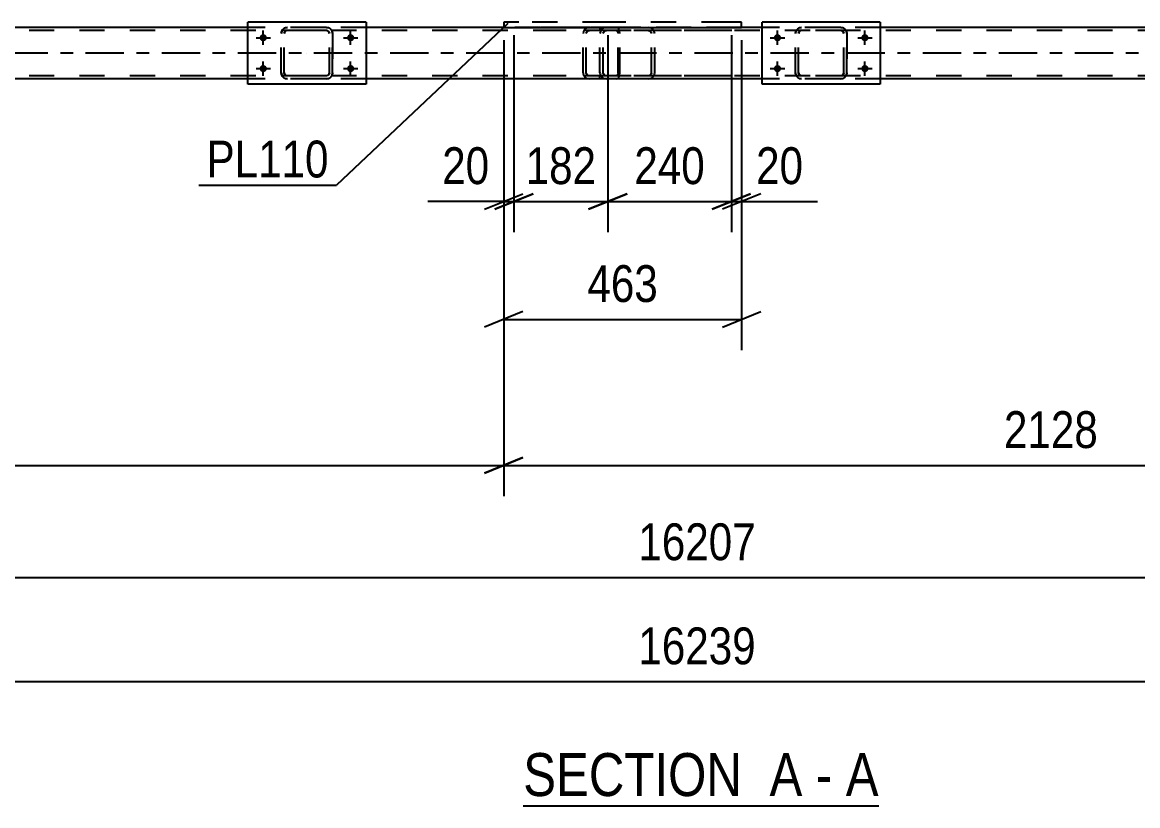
# Model space of a CAD drawing. Header units: millimetres. Extents: x -777 to 412, y -850 to -9.
# Drawn here: x -439.6 to -352.8, y -178.7 to -117.8 of the extents above; entities that cross this region are included whole.
import ezdxf

# ---------------------------------------------------------------- set-up
doc = ezdxf.new("R2010")
doc.units = ezdxf.units.MM
doc.linetypes.add('DXK_LINE_DOT2', pattern=[3.9198, 1.9599, -1.9599])
doc.linetypes.add('DXK_LINE_DOT3', pattern=[5.9187, 2.979, -0.9799, 0.9799, -0.9799])
doc.styles.add('Arial Narrow', font='ARIALN.TTF', dxfattribs={"height": 0.2})

# ---------------------------------------------------------------- blocks, each defined once
blk = doc.blocks.new('Unknown-570390744-12 - 2615')
at = {"color": 6, "linetype": 'Continuous'}
blk.add_line((-400.643, -178.721), (-372.996, -178.721), dxfattribs=at)
at = {"color": 0, "linetype": 'Continuous'}
for points in [[(-382.534, -177.971), (-382.534, -174.471), (-400.643, -174.471), (-400.643, -177.971)], [(-378.928, -177.971), (-378.928, -174.471), (-381.484, -174.471), (-381.484, -177.971)], [(-376.603, -177.971), (-376.603, -174.471), (-377.878, -174.471), (-377.878, -177.971)], [(-372.996, -177.971), (-372.996, -174.471), (-375.553, -174.471), (-375.553, -177.971)]]:
    blk.add_wipeout(points, dxfattribs=at)
at = {"color": 7, "linetype": 'Continuous', "style": 'Arial Narrow'}
for s, height, p in [('SECTION ', 3.3405, (-400.643, -177.971)), ('A', 3.34, (-381.484, -177.971)), ('A', 3.34, (-375.553, -177.971)), ('-', 3.34, (-377.878, -177.971))]:
    blk.add_text(s, height=height, dxfattribs=at).set_placement(p)
blk = doc.blocks.new('Part-570390744-2745 - 2615')
at = {"color": 7, "linetype": 'DXK_LINE_DOT2'}
for p, q in [((-393.396, -118.182), (-401.06, -118.182)), ((-393.396, -118.422), (-401.06, -118.422)), ((-395.954, -118.492), (-395.99, -118.662)), ((-395.99, -121.702), (-395.99, -118.662)), ((-395.951, -118.478), (-395.954, -118.492)), ((-395.738, -118.662), (-395.719, -118.57)), ((-395.738, -121.702), (-395.738, -118.662)), ((-395.719, -118.57), (-395.665, -118.492)), ((-395.487, -118.182), (-395.679, -118.218)), ((-395.665, -118.492), (-395.583, -118.44)), ((-395.583, -118.44), (-395.487, -118.422)), ((-394.672, -118.182), (-394.672, -118.422)), ((-393.292, -118.218), (-393.396, -118.182)), ((-393.396, -118.422), (-393.344, -118.44)), ((-393.344, -118.44), (-393.3, -118.492)), ((-393.3, -118.492), (-393.271, -118.57)), ((-393.204, -118.322), (-393.292, -118.218)), ((-393.271, -118.57), (-393.26, -118.662)), ((-393.26, -121.702), (-393.26, -118.662)), ((-393.145, -118.478), (-393.204, -118.322)), ((-393.125, -118.662), (-393.145, -118.478)), ((-393.125, -121.702), (-393.125, -118.662)), ((-393.396, -121.942), (-401.06, -121.942)), ((-393.396, -122.182), (-401.06, -122.182)), ((-395.99, -121.702), (-395.971, -121.793)), ((-395.971, -121.793), (-395.951, -121.885)), ((-395.719, -121.793), (-395.738, -121.702)), ((-395.665, -121.871), (-395.719, -121.793)), ((-395.679, -122.145), (-395.487, -122.182)), ((-395.583, -121.923), (-395.665, -121.871)), ((-395.487, -121.942), (-395.583, -121.923)), ((-394.672, -122.182), (-394.672, -121.942)), ((-393.344, -121.923), (-393.396, -121.942)), ((-393.396, -122.182), (-393.292, -122.145)), ((-393.3, -121.871), (-393.344, -121.923)), ((-393.271, -121.793), (-393.3, -121.871)), ((-393.292, -122.145), (-393.204, -122.041)), ((-393.26, -121.702), (-393.271, -121.793)), ((-393.204, -122.041), (-393.145, -121.885)), ((-393.145, -121.885), (-393.125, -121.702))]:
    blk.add_line(p, q, dxfattribs=at)
for centre, start, end in [((-395.502, -118.677), 111.1941, 156.15059), ((-395.502, -121.686), 203.84941, 248.8059)]:
    blk.add_arc(centre, 0.492, start, end, dxfattribs=at)
blk = doc.blocks.new('Part-570390744-2708 - 2615')
at = {"color": 2, "linetype": 'Continuous'}
for p, q in [((-402.161, -117.782), (-402.161, -118.182)), ((-400.99, -117.782), (-402.161, -117.782)), ((-393.69, -117.782), (-394.062, -117.782)), ((-383.654, -117.782), (-384.826, -117.782)), ((-383.654, -118.182), (-383.654, -117.782)), ((-402.161, -118.182), (-383.654, -118.182))]:
    blk.add_line(p, q, dxfattribs=at)
at = {"color": 7, "linetype": 'DXK_LINE_DOT2'}
for p, q in [((-394.062, -117.782), (-400.99, -117.782)), ((-384.826, -117.782), (-393.69, -117.782))]:
    blk.add_line(p, q, dxfattribs=at)
blk = doc.blocks.new('Part-570390744-2896 - 2615')
at = {"color": 7, "linetype": 'DXK_LINE_DOT2'}
for p, q in [((-379.467, -118.662), (-379.431, -118.478)), ((-379.431, -118.478), (-379.467, -118.662)), ((-379.467, -121.702), (-379.467, -118.662)), ((-379.467, -118.662), (-379.467, -118.662)), ((-379.467, -121.702), (-379.467, -118.662)), ((-379.227, -118.662), (-379.209, -118.57)), ((-379.209, -118.57), (-379.227, -118.662)), ((-379.227, -121.702), (-379.227, -118.662)), ((-379.227, -118.662), (-379.227, -118.662)), ((-379.227, -121.702), (-379.227, -118.662)), ((-379.209, -118.57), (-379.157, -118.492)), ((-379.157, -118.492), (-379.209, -118.57)), ((-379.171, -118.218), (-378.987, -118.182)), ((-378.987, -118.182), (-379.171, -118.218)), ((-379.157, -118.492), (-379.079, -118.44)), ((-378.987, -118.422), (-379.079, -118.44)), ((-375.947, -118.182), (-378.987, -118.182)), ((-375.947, -118.422), (-378.987, -118.422)), ((-375.947, -118.182), (-375.764, -118.218)), ((-375.764, -118.218), (-375.947, -118.182)), ((-375.855, -118.44), (-375.947, -118.422)), ((-375.855, -118.44), (-375.778, -118.492)), ((-375.778, -118.492), (-375.855, -118.44)), ((-375.778, -118.492), (-375.725, -118.57)), ((-375.725, -118.57), (-375.778, -118.492)), ((-375.725, -118.57), (-375.707, -118.662)), ((-375.707, -118.662), (-375.725, -118.57)), ((-375.707, -121.702), (-375.707, -118.662)), ((-375.707, -118.662), (-375.707, -118.662)), ((-375.707, -121.702), (-375.707, -118.662)), ((-375.504, -118.478), (-375.467, -118.662)), ((-375.467, -118.662), (-375.504, -118.478)), ((-375.467, -121.702), (-375.467, -118.662)), ((-375.467, -118.662), (-375.467, -118.662)), ((-375.467, -118.662), (-375.467, -121.702)), ((-379.467, -121.702), (-379.467, -121.702)), ((-379.431, -121.885), (-379.467, -121.702)), ((-379.467, -121.702), (-379.431, -121.885)), ((-379.227, -121.702), (-379.227, -121.702)), ((-379.209, -121.793), (-379.227, -121.702)), ((-379.227, -121.702), (-379.209, -121.793)), ((-379.157, -121.871), (-379.209, -121.793)), ((-379.209, -121.793), (-379.157, -121.871)), ((-378.987, -122.182), (-379.171, -122.145)), ((-379.171, -122.145), (-378.987, -122.182)), ((-379.079, -121.923), (-379.157, -121.871)), ((-379.157, -121.871), (-379.079, -121.923)), ((-378.987, -121.942), (-379.079, -121.923)), ((-375.947, -121.942), (-378.987, -121.942)), ((-375.947, -122.182), (-378.987, -122.182)), ((-375.855, -121.923), (-375.947, -121.942)), ((-375.764, -122.145), (-375.947, -122.182)), ((-375.947, -122.182), (-375.764, -122.145)), ((-375.778, -121.871), (-375.855, -121.923)), ((-375.725, -121.793), (-375.778, -121.871)), ((-375.778, -121.871), (-375.725, -121.793)), ((-375.707, -121.702), (-375.725, -121.793)), ((-375.725, -121.793), (-375.707, -121.702)), ((-375.707, -121.702), (-375.707, -121.702)), ((-375.467, -121.702), (-375.504, -121.885)), ((-375.504, -121.885), (-375.467, -121.702)), ((-375.467, -121.702), (-375.467, -121.702))]:
    blk.add_line(p, q, dxfattribs=at)
at = {"color": 7, "linetype": 'DXK_LINE_DOT3'}
blk.add_line((-377.467, -120.182), (-377.467, -120.182), dxfattribs=at)
at = {"color": 7, "linetype": 'DXK_LINE_DOT2'}
for centre, start, end in [((-378.987, -118.662), 112.5, 157.5), ((-378.987, -118.662), 112.5, 157.5), ((-375.947, -118.662), 22.5, 67.5), ((-375.947, -118.662), 22.5, 67.5), ((-378.987, -121.702), 202.5, 247.5), ((-378.987, -121.702), 202.5, 247.5), ((-375.947, -121.702), 292.5, 337.5), ((-375.947, -121.702), 292.5, 337.5)]:
    blk.add_arc(centre, 0.48, start, end, dxfattribs=at)
blk = doc.blocks.new('Part-570390744-2859 - 2615')
at = {"color": 7, "linetype": 'DXK_LINE_DOT2'}
for p, q in [((-394.636, -118.492), (-394.672, -118.662)), ((-394.672, -121.702), (-394.672, -118.662)), ((-394.633, -118.478), (-394.636, -118.492)), ((-394.417, -118.662), (-394.397, -118.57)), ((-394.417, -121.702), (-394.417, -118.662)), ((-394.397, -118.57), (-394.342, -118.492)), ((-394.161, -118.182), (-394.357, -118.218)), ((-394.342, -118.492), (-394.259, -118.44)), ((-394.259, -118.44), (-394.161, -118.422)), ((-384.418, -118.182), (-394.161, -118.182)), ((-384.418, -118.422), (-394.161, -118.422)), ((-390.731, -118.218), (-390.926, -118.182)), ((-390.926, -118.422), (-390.828, -118.44)), ((-390.828, -118.44), (-390.745, -118.492)), ((-390.745, -118.492), (-390.69, -118.57)), ((-390.69, -118.57), (-390.671, -118.662)), ((-390.671, -121.702), (-390.671, -118.662)), ((-390.451, -118.492), (-390.454, -118.478)), ((-390.415, -118.662), (-390.451, -118.492)), ((-390.415, -121.702), (-390.415, -118.662)), ((-394.672, -121.702), (-394.653, -121.793)), ((-394.653, -121.793), (-394.633, -121.885)), ((-394.397, -121.793), (-394.417, -121.702)), ((-394.342, -121.871), (-394.397, -121.793)), ((-394.357, -122.145), (-394.161, -122.182)), ((-394.259, -121.923), (-394.342, -121.871)), ((-394.161, -121.942), (-394.259, -121.923)), ((-384.418, -121.942), (-394.161, -121.942)), ((-384.418, -122.182), (-394.161, -122.182)), ((-390.828, -121.923), (-390.926, -121.942)), ((-390.926, -122.182), (-390.731, -122.145)), ((-390.745, -121.871), (-390.828, -121.923)), ((-390.69, -121.793), (-390.745, -121.871)), ((-390.671, -121.702), (-390.69, -121.793)), ((-390.454, -121.885), (-390.435, -121.793)), ((-390.435, -121.793), (-390.415, -121.702))]:
    blk.add_line(p, q, dxfattribs=at)
for centre, start, end in [((-394.181, -118.682), 110.75832, 155.68004), ((-390.907, -118.682), 24.31996, 69.24168), ((-394.181, -121.681), 204.31996, 249.24168), ((-390.907, -121.681), 290.75832, 335.68004)]:
    blk.add_arc(centre, 0.496, start, end, dxfattribs=at)
blk = doc.blocks.new('Part-570390744-2897 - 2615')
at = {"color": 2, "linetype": 'Continuous'}
for p, q in [((-372.867, -117.782), (-382.067, -117.782)), ((-382.067, -122.582), (-382.067, -117.782)), ((-372.867, -117.782), (-372.867, -122.582)), ((-372.867, -122.582), (-382.067, -122.582))]:
    blk.add_line(p, q, dxfattribs=at)
blk = doc.blocks.new('Part-570390744-2918 - 2615')
at = {"color": 7, "linetype": 'DXK_LINE_DOT2'}
for p, q in [((-419.467, -118.662), (-419.431, -118.478)), ((-419.431, -118.478), (-419.467, -118.662)), ((-419.467, -121.702), (-419.467, -118.662)), ((-419.467, -118.662), (-419.467, -118.662)), ((-419.467, -121.702), (-419.467, -118.662)), ((-419.227, -118.662), (-419.209, -118.57)), ((-419.209, -118.57), (-419.227, -118.662)), ((-419.227, -121.702), (-419.227, -118.662)), ((-419.227, -118.662), (-419.227, -118.662)), ((-419.227, -121.702), (-419.227, -118.662)), ((-419.209, -118.57), (-419.157, -118.492)), ((-419.157, -118.492), (-419.209, -118.57)), ((-419.171, -118.218), (-418.987, -118.182)), ((-418.987, -118.182), (-419.171, -118.218)), ((-419.157, -118.492), (-419.079, -118.44)), ((-418.987, -118.422), (-419.079, -118.44)), ((-415.947, -118.182), (-418.987, -118.182)), ((-415.947, -118.422), (-418.987, -118.422)), ((-415.947, -118.182), (-415.764, -118.218)), ((-415.764, -118.218), (-415.947, -118.182)), ((-415.855, -118.44), (-415.947, -118.422)), ((-415.855, -118.44), (-415.778, -118.492)), ((-415.778, -118.492), (-415.855, -118.44)), ((-415.778, -118.492), (-415.725, -118.57)), ((-415.725, -118.57), (-415.778, -118.492)), ((-415.725, -118.57), (-415.707, -118.662)), ((-415.707, -118.662), (-415.725, -118.57)), ((-415.707, -121.702), (-415.707, -118.662)), ((-415.707, -118.662), (-415.707, -118.662)), ((-415.707, -121.702), (-415.707, -118.662)), ((-415.504, -118.478), (-415.467, -118.662)), ((-415.467, -118.662), (-415.504, -118.478)), ((-415.467, -121.702), (-415.467, -118.662)), ((-415.467, -118.662), (-415.467, -118.662)), ((-415.467, -118.662), (-415.467, -121.702)), ((-419.467, -121.702), (-419.467, -121.702)), ((-419.431, -121.885), (-419.467, -121.702)), ((-419.467, -121.702), (-419.431, -121.885)), ((-419.227, -121.702), (-419.227, -121.702)), ((-419.209, -121.793), (-419.227, -121.702)), ((-419.227, -121.702), (-419.209, -121.793)), ((-419.157, -121.871), (-419.209, -121.793)), ((-419.209, -121.793), (-419.157, -121.871)), ((-418.987, -122.182), (-419.171, -122.145)), ((-419.171, -122.145), (-418.987, -122.182)), ((-419.079, -121.923), (-419.157, -121.871)), ((-419.157, -121.871), (-419.079, -121.923)), ((-418.987, -121.942), (-419.079, -121.923)), ((-415.947, -121.942), (-418.987, -121.942)), ((-415.947, -122.182), (-418.987, -122.182)), ((-415.855, -121.923), (-415.947, -121.942)), ((-415.764, -122.145), (-415.947, -122.182)), ((-415.947, -122.182), (-415.764, -122.145)), ((-415.778, -121.871), (-415.855, -121.923)), ((-415.725, -121.793), (-415.778, -121.871)), ((-415.778, -121.871), (-415.725, -121.793)), ((-415.707, -121.702), (-415.725, -121.793)), ((-415.725, -121.793), (-415.707, -121.702)), ((-415.707, -121.702), (-415.707, -121.702)), ((-415.467, -121.702), (-415.504, -121.885)), ((-415.504, -121.885), (-415.467, -121.702)), ((-415.467, -121.702), (-415.467, -121.702))]:
    blk.add_line(p, q, dxfattribs=at)
at = {"color": 7, "linetype": 'DXK_LINE_DOT3'}
blk.add_line((-417.467, -120.182), (-417.467, -120.182), dxfattribs=at)
at = {"color": 7, "linetype": 'DXK_LINE_DOT2'}
for centre, start, end in [((-418.987, -118.662), 112.5, 157.5), ((-418.987, -118.662), 112.5, 157.5), ((-415.947, -118.662), 22.5, 67.5), ((-415.947, -118.662), 22.5, 67.5), ((-418.987, -121.702), 202.5, 247.5), ((-418.987, -121.702), 202.5, 247.5), ((-415.947, -121.702), 292.5, 337.5), ((-415.947, -121.702), 292.5, 337.5)]:
    blk.add_arc(centre, 0.48, start, end, dxfattribs=at)
blk = doc.blocks.new('Part-570390744-2919 - 2615')
at = {"color": 2, "linetype": 'Continuous'}
for p, q in [((-412.867, -117.782), (-422.067, -117.782)), ((-422.067, -122.582), (-422.067, -117.782)), ((-412.867, -117.782), (-412.867, -122.582)), ((-412.867, -122.582), (-422.067, -122.582))]:
    blk.add_line(p, q, dxfattribs=at)
blk = doc.blocks.new('Part-570390744-3141 - 2615')
at = {"color": 7, "linetype": 'DXK_LINE_DOT2'}
for p, q in [((-64.739, -118.422), (-670.067, -118.422)), ((-412.867, -118.182), (-422.067, -118.182)), ((-383.654, -118.182), (-402.161, -118.182)), ((-372.867, -118.182), (-382.067, -118.182)), ((-64.739, -121.942), (-670.067, -121.942)), ((-412.867, -122.182), (-422.067, -122.182)), ((-372.867, -122.182), (-382.067, -122.182))]:
    blk.add_line(p, q, dxfattribs=at)
at = {"color": 2, "linetype": 'Continuous'}
for p, q in [((-422.067, -118.182), (-452.867, -118.182)), ((-402.161, -118.182), (-412.867, -118.182)), ((-382.067, -118.182), (-383.654, -118.182)), ((-342.067, -118.182), (-372.867, -118.182)), ((-422.067, -122.182), (-452.867, -122.182)), ((-382.067, -122.182), (-412.867, -122.182)), ((-342.067, -122.182), (-372.867, -122.182))]:
    blk.add_line(p, q, dxfattribs=at)
at = {"color": 7, "linetype": 'DXK_LINE_DOT3'}
blk.add_line((-64.739, -120.182), (-670.067, -120.182), dxfattribs=at)
blk = doc.blocks.new('Bolt-570390744-2971 - 2615')
at = {"linetype": 'Continuous'}
for points in [[(-380.867, -118.702, -1), (-380.867, -119.262, -1)], [(-374.067, -118.702, -1), (-374.067, -119.262, -1)], [(-380.867, -121.102, -1), (-380.867, -121.662, -1)], [(-374.067, -121.102, -1), (-374.067, -121.662, -1)]]:
    blk.add_hatch(color=1, dxfattribs=at).paths.add_polyline_path(points)
at = {"color": 1, "linetype": 'Continuous'}
for p, q in [((-380.867, -119.542), (-380.867, -118.422)), ((-374.067, -119.542), (-374.067, -118.422)), ((-381.427, -118.982), (-380.307, -118.982)), ((-374.627, -118.982), (-373.507, -118.982)), ((-381.427, -121.382), (-380.307, -121.382)), ((-380.867, -121.942), (-380.867, -120.822)), ((-374.627, -121.382), (-373.507, -121.382)), ((-374.067, -121.942), (-374.067, -120.822))]:
    blk.add_line(p, q, dxfattribs=at)
blk = doc.blocks.new('Bolt-570390744-3170 - 2615')
at = {"linetype": 'Continuous'}
for points in [[(-420.867, -118.702, -1), (-420.867, -119.262, -1)], [(-414.067, -118.702, -1), (-414.067, -119.262, -1)], [(-420.867, -121.102, -1), (-420.867, -121.662, -1)], [(-414.067, -121.102, -1), (-414.067, -121.662, -1)]]:
    blk.add_hatch(color=1, dxfattribs=at).paths.add_polyline_path(points)
at = {"color": 1, "linetype": 'Continuous'}
for p, q in [((-420.867, -119.542), (-420.867, -118.422)), ((-414.067, -119.542), (-414.067, -118.422)), ((-421.427, -118.982), (-420.307, -118.982)), ((-414.627, -118.982), (-413.507, -118.982)), ((-421.427, -121.382), (-420.307, -121.382)), ((-420.867, -121.942), (-420.867, -120.822)), ((-414.627, -121.382), (-413.507, -121.382)), ((-414.067, -121.942), (-414.067, -120.822))]:
    blk.add_line(p, q, dxfattribs=at)
blk = doc.blocks.new('StraightDimension-570390744-3948 - 2615')
at = {"color": 7, "linetype": 'Continuous'}
for p, q in [((-394.062, -118.782), (-394.062, -134.117)), ((-384.454, -118.782), (-384.454, -134.117)), ((-395.562, -132.317), (-392.562, -131.117)), ((-394.062, -131.717), (-384.454, -131.717)), ((-382.954, -131.117), (-385.954, -132.317))]:
    blk.add_line(p, q, dxfattribs=at)
at = {"color": 0}
blk.add_wipeout([(-385.916, -130.967), (-385.916, -126.767), (-392.6, -126.767), (-392.6, -130.967)], dxfattribs=at)
at = {"color": 3, "style": 'Arial Narrow'}
blk.add_text('240', height=2.8633, dxfattribs=at).set_placement((-392, -130.367))
blk = doc.blocks.new('StraightDimension-570390744-3932 - 2615')
at = {"color": 7, "linetype": 'Continuous'}
for p, q in [((-401.361, -118.782), (-401.361, -134.117)), ((-402.161, -119.182), (-402.161, -134.117)), ((-402.161, -131.717), (-408.068, -131.717)), ((-402.161, -131.717), (-408.068, -131.717)), ((-403.661, -132.317), (-400.661, -131.117)), ((-399.861, -131.117), (-402.861, -132.317)), ((-402.161, -131.717), (-401.361, -131.717))]:
    blk.add_line(p, q, dxfattribs=at)
at = {"color": 0}
blk.add_wipeout([(-402.686, -130.967), (-402.686, -126.767), (-407.543, -126.767), (-407.543, -130.967)], dxfattribs=at)
at = {"color": 3, "style": 'Arial Narrow'}
blk.add_text('20', height=2.8633, dxfattribs=at).set_placement((-406.943, -130.367))
blk = doc.blocks.new('StraightDimension-570390744-3965 - 2615')
at = {"color": 7, "linetype": 'Continuous'}
for p, q in [((-402.161, -119.182), (-402.161, -143.288)), ((-383.654, -119.182), (-383.654, -143.288)), ((-400.661, -140.288), (-403.661, -141.488)), ((-385.154, -141.488), (-382.154, -140.288)), ((-402.161, -140.888), (-383.654, -140.888))]:
    blk.add_line(p, q, dxfattribs=at)
at = {"color": 0}
blk.add_wipeout([(-389.566, -140.138), (-389.566, -135.938), (-396.25, -135.938), (-396.25, -140.138)], dxfattribs=at)
at = {"color": 3, "style": 'Arial Narrow'}
blk.add_text('463', height=2.8633, dxfattribs=at).set_placement((-395.65, -139.538))
blk = doc.blocks.new('StraightDimension-570390744-4263 - 2615')
at = {"color": 7, "linetype": 'Continuous'}
for p, q in [((-402.161, -119.182), (-402.161, -154.647)), ((-400.661, -151.647), (-403.661, -152.847)), ((-402.161, -152.247), (-317.027, -152.247))]:
    blk.add_line(p, q, dxfattribs=at)
at = {"color": 0}
blk.add_wipeout([(-355.338, -151.497), (-355.338, -147.297), (-363.85, -147.297), (-363.85, -151.497)], dxfattribs=at)
at = {"color": 3, "style": 'Arial Narrow'}
blk.add_text('2128', height=2.8633, dxfattribs=at).set_placement((-363.25, -150.897))
blk = doc.blocks.new('StraightDimension-570390744-4302 - 2615')
at = {"color": 7, "linetype": 'Continuous'}
blk.add_line((-710.132, -169.071), (-64.099, -169.071), dxfattribs=at)
at = {"color": 0}
blk.add_wipeout([(-381.945, -168.321), (-381.945, -164.121), (-392.286, -164.121), (-392.286, -168.321)], dxfattribs=at)
at = {"color": 3, "style": 'Arial Narrow'}
blk.add_text('16239', height=2.8633, dxfattribs=at).set_placement((-391.686, -167.721))
blk = doc.blocks.new('StraightDimension-570390744-3940 - 2615')
at = {"color": 7, "linetype": 'Continuous'}
for p, q in [((-401.361, -118.782), (-401.361, -134.117)), ((-394.062, -118.782), (-394.062, -134.117)), ((-402.861, -132.317), (-399.861, -131.117)), ((-401.361, -131.717), (-394.062, -131.717)), ((-392.562, -131.117), (-395.562, -132.317))]:
    blk.add_line(p, q, dxfattribs=at)
at = {"color": 0}
blk.add_wipeout([(-394.37, -130.967), (-394.37, -126.767), (-401.054, -126.767), (-401.054, -130.967)], dxfattribs=at)
at = {"color": 3, "style": 'Arial Narrow'}
blk.add_text('182', height=2.8633, dxfattribs=at).set_placement((-400.454, -130.367))
blk = doc.blocks.new('StraightDimension-570390744-3956 - 2615')
at = {"color": 7, "linetype": 'Continuous'}
for p, q in [((-384.454, -118.782), (-384.454, -134.117)), ((-383.654, -119.182), (-383.654, -134.117)), ((-385.954, -132.317), (-382.954, -131.117)), ((-382.154, -131.117), (-385.154, -132.317)), ((-384.454, -131.717), (-383.654, -131.717)), ((-383.654, -131.717), (-377.748, -131.717)), ((-383.654, -131.717), (-377.748, -131.717))]:
    blk.add_line(p, q, dxfattribs=at)
at = {"color": 0}
blk.add_wipeout([(-378.273, -130.967), (-378.273, -126.767), (-383.129, -126.767), (-383.129, -130.967)], dxfattribs=at)
at = {"color": 3, "style": 'Arial Narrow'}
blk.add_text('20', height=2.8633, dxfattribs=at).set_placement((-382.529, -130.367))
blk = doc.blocks.new('StraightDimension-570390744-4253 - 2615')
at = {"color": 7, "linetype": 'Continuous'}
for p, q in [((-402.161, -119.182), (-402.161, -154.647)), ((-403.661, -152.847), (-400.661, -151.647)), ((-487.296, -152.247), (-402.161, -152.247))]:
    blk.add_line(p, q, dxfattribs=at)
blk = doc.blocks.new('StraightDimension-570390744-4356 - 2615')
at = {"color": 7, "linetype": 'Continuous'}
blk.add_line((-709.492, -160.973), (-64.739, -160.973), dxfattribs=at)
at = {"color": 0}
blk.add_wipeout([(-381.945, -160.223), (-381.945, -156.023), (-392.286, -156.023), (-392.286, -160.223)], dxfattribs=at)
at = {"color": 3, "style": 'Arial Narrow'}
blk.add_text('16207', height=2.8633, dxfattribs=at).set_placement((-391.686, -159.623))
blk = doc.blocks.new('Mark-570390744-2704 - 2615')
at = {"color": 30, "linetype": 'Continuous'}
for p in [(-401.836, -117.873), (-425.874, -130.451)]:
    blk.add_line(p, (-415.17, -130.451), dxfattribs=at)
at = {"color": 0}
blk.add_wipeout([(-415.77, -129.851), (-415.77, -126.851), (-425.274, -126.851), (-425.274, -129.851)], dxfattribs=at)
blk.add_wipeout([(-415.77, -129.851), (-415.77, -126.851), (-425.274, -126.851), (-425.274, -129.851)], dxfattribs=at)
at = {"color": 3, "style": 'Arial Narrow'}
blk.add_text('PL110', height=2.8633, dxfattribs=at).set_placement((-425.274, -129.851))

msp = doc.modelspace()

# ---------------------------------------------------------------- block references
for name in ['Part-570390744-2919 - 2615', 'Part-570390744-2708 - 2615', 'Part-570390744-2897 - 2615', 'Part-570390744-3141 - 2615', 'Bolt-570390744-3170 - 2615', 'Part-570390744-2918 - 2615', 'Part-570390744-2745 - 2615', 'Part-570390744-2859 - 2615', 'Bolt-570390744-2971 - 2615', 'Part-570390744-2896 - 2615', 'Unknown-570390744-12 - 2615']:
    msp.add_blockref(name, (0, 0))

# ---------------------------------------------------------------- next in the draw order: block references
for name in ['StraightDimension-570390744-3932 - 2615', 'StraightDimension-570390744-3948 - 2615']:
    msp.add_blockref(name, (0, 0))

# ---------------------------------------------------------------- next in the draw order: block references
msp.add_blockref('StraightDimension-570390744-3965 - 2615', (0, 0))

# ---------------------------------------------------------------- next in the draw order: block references
msp.add_blockref('StraightDimension-570390744-4263 - 2615', (0, 0))

# ---------------------------------------------------------------- next in the draw order: block references
msp.add_blockref('StraightDimension-570390744-4302 - 2615', (0, 0))

# ---------------------------------------------------------------- next in the draw order: block references
for name in ['StraightDimension-570390744-3940 - 2615', 'StraightDimension-570390744-3956 - 2615']:
    msp.add_blockref(name, (0, 0))

# ---------------------------------------------------------------- next in the draw order: block references
msp.add_blockref('StraightDimension-570390744-4253 - 2615', (0, 0))

# ---------------------------------------------------------------- next in the draw order: block references
msp.add_blockref('StraightDimension-570390744-4356 - 2615', (0, 0))

# ---------------------------------------------------------------- next in the draw order: block references
msp.add_blockref('Mark-570390744-2704 - 2615', (0, 0))

doc.saveas('drawing.dxf')
